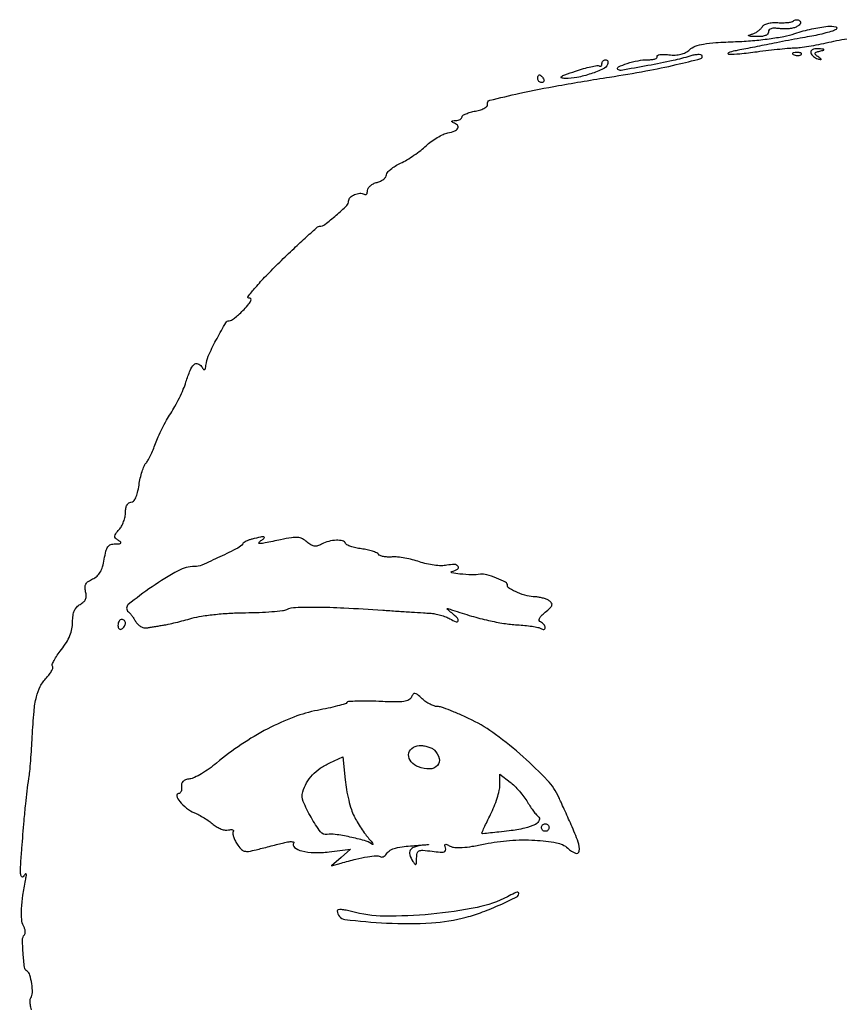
# Model space of a CAD drawing. Extents: x 0 to 1280, y 0 to 1706.
# Drawn here: x 447 to 664, y 1118 to 1379.6 of the extents above; entities that cross this region are included whole.
import ezdxf

# ---------------------------------------------------------------- set-up
doc = ezdxf.new("R2010")
doc.units = 0

msp = doc.modelspace()

# ---------------------------------------------------------------- linework, layer by layer
for points in [[(652.538086, 1377.761376, -0.068241), (651.673253, 1377.422019, -0.030666), (650.469505, 1377.207508, -0.029649), (649.149808, 1377.133848, -0.035567), (647.909669, 1377.226566, 0.028692), (646.610247, 1377.341684, 0.082913), (645.717781, 1377.220959, 0.145071), (645.1983, 1376.874614, 0.175425), (645, 1376.326807, -0.195703), (644.774981, 1375.773926, -0.110731), (644.159485, 1375.373139, -0.068994), (643.145905, 1375.1477, -0.029199), (641.75, 1375.116001, -0.008046), (640.346194, 1375.188739, -0.097076), (639.826177, 1375.327858, -0.643196), (639.831004, 1375.504591, -0.039393), (640.5, 1375.72747, 0.049629), (641.325462, 1376.021345, 0.038827), (642.151841, 1376.493195, 0.039992), (642.85809, 1377.06008, 0.073178), (643.314779, 1377.638431, -0.130639), (643.879603, 1378.206991, -0.063703), (644.827819, 1378.609741, -0.051723), (646.071612, 1378.824614, -0.033753), (647.529439, 1378.824956, 0.019478), (648.880645, 1378.786716, 0.024587), (650.128833, 1378.861475, 0.023913), (651.142866, 1379.021793, 0.146224), (651.60414, 1379.270807, -0.109473), (651.936464, 1379.482561, -0.077912), (652.371232, 1379.56786, -0.072988), (652.839315, 1379.517349, -0.075232), (653.267896, 1379.334431, -0.185094), (653.507773, 1379.019659, -0.181846), (653.478069, 1378.62238, -0.108572), (653.141752, 1378.180607, -0.048439)], [(651.8125, 1370.316886, 0.051402), (652.359369, 1370.160852, 0.05415), (652.916927, 1370.123424, 0.060344), (653.402231, 1370.202593, 0.126455), (653.729167, 1370.395833, 0.296942), (653.77538, 1370.614691, 0.208169), (653.592839, 1370.799335, 0.077125), (653.112848, 1370.910055, 0.028489), (652.416667, 1370.921053, 0.018894), (651.670344, 1370.862007, 0.168741), (651.37858, 1370.720685, 0.470617), (651.395823, 1370.538436, 0.054073)], [(656.229167, 1370.8125, 0.083716), (656.486119, 1370.32936, 0.051259), (656.93099, 1369.859668, 0.049672), (657.483253, 1369.472989, 0.061964), (658.0625, 1369.236369, 0.006245), (658.883463, 1369.025388, 0.463998), (658.981894, 1369.097126, 0.259758), (658.910906, 1369.249429, 0.004118), (658.104853, 1369.822592, -0.032742), (657.436316, 1370.358083, -0.298389), (657.348381, 1370.702414, -0.229818), (657.632069, 1370.988203, -0.021658), (658.604853, 1371.282722, 0.006467), (659.640866, 1371.562331, 0.521889), (659.68734, 1371.697028, 0.22271), (659.484252, 1371.808705, 0.003705), (658.166667, 1371.883999, 0.042093), (657.244487, 1371.852206, 0.096945), (656.586756, 1371.640151, 0.161951), (656.252833, 1371.277744, 0.188473)], [(602.453213, 1367.738672, -0.198234), (601.337606, 1366.559728, -0.026189), (598.063143, 1365.292572, -0.030857), (594.384281, 1364.332905, -0.054762), (591.265749, 1364.070128, -0.059731), (590.276585, 1364.214238, -0.63279), (590.222419, 1364.514563, -0.068159), (591.184523, 1365.021287, -0.005185), (593.961671, 1365.998324, -0.011541), (596.111366, 1366.674715, -0.016461), (598.050548, 1367.167467, -0.012401), (599.656136, 1367.478113, -0.181941), (600.211671, 1367.36918, 0.113372), (600.511755, 1367.267133, 0.184435), (600.768428, 1367.336171, 0.157697), (600.941004, 1367.572639, 0.079576), (601, 1367.940983, -0.090291), (601.073611, 1368.345293, -0.095452), (601.284531, 1368.688914, -0.099707), (601.599074, 1368.918829, -0.108533), (601.968615, 1369, -0.150801), (602.297672, 1368.898446, -0.152489), (602.51052, 1368.629485, -0.115875), (602.566439, 1368.221117, -0.068049)], [(585.5, 1364, -0.082592), (585.656512, 1363.6179, -0.161196), (585.6254, 1363.29375, -0.182303), (585.413961, 1363.078288, -0.108972), (585.059017, 1363, -0.093332), (584.654762, 1363.076123, -0.09642), (584.311086, 1363.29375, -0.099167), (584.081062, 1363.618444, -0.105053), (584, 1364, -0.042167), (584.032345, 1364.382849, -0.061769), (584.129539, 1364.70625, -0.081139), (584.272352, 1364.92554, -0.210953), (584.440983, 1365, -0.151918), (584.65171, 1364.934461, -0.038439), (584.933975, 1364.70625, -0.035638), (585.231006, 1364.382774, -0.029505)], [(508.5, 1242.268316, 0.025668), (507.697713, 1242.023518, 0.027208), (506.940625, 1241.701746, 0.028179), (506.324131, 1241.354777, 0.100238), (506, 1241.041246, -0.12495), (504.70119, 1239.902163, -0.007343), (499.950835, 1237.568242, -0.008228), (495.171033, 1235.401909, -0.102628), (493.233563, 1235, 0.126384), (488.927959, 1233.894014, 0.024186), (481.994221, 1229.631134, 0.020368), (475.719738, 1224.956331, 0.488985), (475.757504, 1223.054379, -0.05901), (476.116771, 1222.713439, -0.014746), (476.616294, 1222.075349, -0.01486), (477.148057, 1221.306322, -0.014452), (477.63839, 1220.5, 0.068525), (478.217748, 1219.744652, 0.066414), (478.985374, 1219.164688, 0.070474), (479.830886, 1218.833158, 0.099105), (480.63839, 1218.804559, -0.000555), (481.528414, 1218.949152, -0.000256), (482.687527, 1219.135532, -0.000253), (483.90681, 1219.330315, -0.000351), (485, 1219.503599, 0.015791), (486.294635, 1219.75001, 0.004751), (488.247195, 1220.205466, 0.004756), (490.429293, 1220.758411, 0.005146), (492.543641, 1221.338982, -0.032041), (495.103485, 1221.895879, -0.011689), (498.784828, 1222.365098, -0.011534), (502.84603, 1222.692038, -0.013525), (506.707674, 1222.808749, 0.008368), (510.334451, 1222.880931, 0.01053), (513.688266, 1223.074636, 0.008822), (516.478273, 1223.344416, 0.078444), (517.664033, 1223.673361, -0.097889), (519.964583, 1224.216924, -0.011182), (525.321887, 1224.294614, -0.010664), (532.740427, 1224.077998, -0.004136), (543, 1223.474136, 0.000258), (546.85708, 1223.217081, 0.000285), (550.590625, 1222.972328, 0.000264), (553.780125, 1222.766755, 0.001455), (555.5, 1222.66184, -0.031555), (556.812951, 1222.502052, -0.021465), (558.279688, 1222.163079, -0.02168), (559.672501, 1221.711699, -0.040055), (560.75, 1221.208614, 0.029118), (562.409429, 1220.389204, 0.438211), (562.934079, 1220.627011, 0.284187), (562.760403, 1221.353815, 0.023329), (561.25, 1222.721392, -0.00262), (560.110354, 1223.67045, -0.30565), (560.059968, 1223.847074, -0.413439), (560.198728, 1223.917794, -0.003262), (561.5, 1223.487645, 0.01056), (566.491801, 1221.91799, 0.015024), (570.993021, 1220.751876, 0.01699), (575.020329, 1219.979552, 0.025702), (578.569382, 1219.608746, -0.012013), (580.596832, 1219.452865, -0.014363), (582.49644, 1219.205517, -0.013139), (584.074373, 1218.911068, -0.085914), (584.819382, 1218.611628, 0.060788), (585.271692, 1218.403012, 0.129763), (585.653193, 1218.382911, 0.191531), (585.902724, 1218.547798, 0.153283), (586, 1218.85765, 0.111041), (585.907591, 1219.268622, 0.064412), (585.632812, 1219.696376, 0.059492), (585.227971, 1220.075275, 0.061693), (584.75, 1220.342779, -0.215737), (584.399, 1220.712942, -0.198979), (584.430013, 1221.238387, -0.084325), (584.94953, 1221.966043, -0.022942), (586, 1222.918754, 0.016261), (587.330824, 1224.093717, 0.125402), (587.772645, 1224.7899, 0.252313), (587.669007, 1225.364933, 0.078624), (587, 1225.977329, 0.052147), (586.267138, 1226.358978, 0.027584), (585.293509, 1226.682459, 0.027128), (584.250319, 1226.906305, 0.037563), (583.297053, 1226.984687, -0.063856), (581.191967, 1227.269518, -0.033614), (578.690429, 1228.124206, -0.027835), (576.500704, 1229.187611, -0.272202), (576, 1230.039195, 0.282127), (575.513254, 1230.83317, 0.020729), (573.087887, 1231.943805, 0.026708), (570.527303, 1232.833961, 0.105111), (568.870343, 1232.95299, -0.041014), (566.539334, 1232.822882, -0.017528), (563.42112, 1233.014194, -0.029003), (561.257331, 1233.350784, -0.789683), (561.25, 1233.689326, 0.068195), (562.797459, 1234.328658, 0.451462), (562.940201, 1235.052559, 0.233377), (561.951215, 1235.541073, 0.049452), (559.981341, 1235.346268, -0.054005), (558.501891, 1235.213518, -0.026588), (556.615333, 1235.348791, -0.025557), (554.606132, 1235.705793, -0.029113), (552.731341, 1236.255391, 0.023473), (550.891459, 1236.817355, 0.018686), (548.861706, 1237.254506, 0.019062), (546.947425, 1237.517722, 0.04429), (545.5, 1237.5322, -0.030485), (544.306389, 1237.511226, -0.037493), (543.200368, 1237.642718, -0.040977), (542.319777, 1237.891357, -0.160248), (541.884233, 1238.2399, 0.146092), (541.415265, 1238.636959, 0.024852), (540.308354, 1239.057055, 0.0253), (538.916543, 1239.430953, 0.020151), (537.384233, 1239.696443, -0.020079), (535.872253, 1239.958186, -0.027677), (534.543077, 1240.321623, -0.026992), (533.517689, 1240.726685, -0.198607), (533.166667, 1241.104619, 0.24743), (532.404592, 1241.785645, 0.068445), (530.756022, 1241.963552, 0.058133), (528.746361, 1241.669449, 0.05755), (526.851071, 1240.920296, -0.050784), (525.762934, 1240.473118, -0.110805), (524.867871, 1240.412405, -0.104295), (523.997981, 1240.740651, -0.04175), (522.98124, 1241.516977, 0.065615), (521.776288, 1242.349351, 0.097924), (520.548678, 1242.700035, 0.060877), (518.884643, 1242.63581, 0.012771), (516.015207, 1242.096681, -0.002936), (511.893362, 1241.237987, -0.045091), (510.451366, 1241.079604, -0.63345), (510.307225, 1241.369976, -0.082316), (511, 1242, 0.059382), (511.68494, 1242.568027, 0.621285), (511.589381, 1242.828172, 0.080601), (510.684243, 1242.779304, 0.007509)], [(473, 1219.440983, 0.066118), (473.073267, 1218.889346, 0.138808), (473.29375, 1218.521475, 0.191142), (473.620352, 1218.392057, 0.139169), (474, 1218.5, 0.06081), (474.382515, 1218.806203, 0.051032), (474.70625, 1219.2129, 0.053229), (474.926698, 1219.653442, 0.089642), (475, 1220.059017, 0.105429), (474.923444, 1220.418051, 0.099231), (474.70625, 1220.723586, 0.096318), (474.381732, 1220.928382, 0.092995), (474, 1221, 0.153634), (473.618621, 1220.879982, 0.097988), (473.29375, 1220.542039, 0.080552), (473.074545, 1220.037096, 0.062283)], [(550.651113, 1200.533198, -0.183998), (549.949905, 1199.750177, -0.08509), (548.626991, 1199.331121, -0.039146), (546.318474, 1199.195349, -0.006983), (541.996489, 1199.340066, 0.008255), (538.880253, 1199.436473, 0.012742), (536.185431, 1199.406653, 0.007078), (533.957121, 1199.293573, 0.242694), (533.518595, 1199.030087, -0.185016), (533.094978, 1198.707163, -0.006492), (531.073456, 1198.142352, -0.011289), (528.621979, 1197.550505, -0.00757), (525.795413, 1196.979956, 0.045454), (519.531853, 1195.213505, 0.028679), (512.600218, 1192.092477, 0.02714), (505.584599, 1187.937686, 0.027031), (499.050418, 1183.042212, -0.019887), (497.11119, 1181.545616, -0.020568), (495.080319, 1180.225542, -0.0208), (493.234387, 1179.232263, -0.078153), (491.980343, 1178.849736, 0.045436), (490.877973, 1178.59059, 0.111321), (490.16902, 1178.162313, 0.144447), (489.820067, 1177.551055, 0.099874), (489.793837, 1176.75, -0.057414), (489.828452, 1176.080434, -0.086698), (489.692243, 1175.514062, -0.11564), (489.412714, 1175.138024, -0.177146), (489.035363, 1175, 0.498235), (488.557818, 1174.36701, 0.102372), (489.322144, 1172.90664, 0.054733), (491.14935, 1171.116218, 0.0684), (493.197154, 1169.918336, -0.025132), (494.414159, 1169.340998, -0.01505), (495.800939, 1168.540885, -0.015052), (497.136558, 1167.659127, -0.025217), (498.195759, 1166.830219, 0.04618), (499.186833, 1166.119454, 0.044307), (500.305025, 1165.591248, 0.04764), (501.378765, 1165.308434, 0.104911), (502.222266, 1165.347873, -0.037008), (502.870401, 1165.467017, -0.107873), (503.320251, 1165.418652, -0.253554), (503.503098, 1165.223218, -0.205072), (503.45982, 1164.934987, 0.174098), (503.354326, 1164.437193, 0.042449), (503.540976, 1163.605468, 0.038451), (503.93291, 1162.631181, 0.030186), (504.498524, 1161.642597, 0.039821), (505.501726, 1160.349025, 0.135121), (506.396489, 1159.784381, 0.112956), (507.548946, 1159.704311, 0.023754), (509.540084, 1160.114351, -0.000021), (511.117414, 1160.518035, -0.000012), (513.009703, 1161.002188, -0.000012), (514.905132, 1161.487044, -0.000021), (516.492948, 1161.893099, -0.017961), (517.798867, 1162.177466, -0.040424), (518.806812, 1162.27624, -0.0843), (519.375365, 1162.189543, -0.48455), (519.46494, 1161.943272, 0.384803), (519.685127, 1160.740764, 0.101869), (521.601751, 1159.810231, 0.057553), (524.892299, 1159.366743, 0.035282), (528.805705, 1159.568639), (534.5, 1160.267271), (532, 1158.080779), (529.5, 1155.894288), (532, 1156.601532, -0.00882), (535.928229, 1157.638344, -0.019026), (538.991492, 1158.266849, -0.019936), (541.287183, 1158.554037, -0.160907), (542.306604, 1158.310508, 0.14126), (542.718594, 1158.195194, 0.099814), (543.191658, 1158.294404, 0.084813), (543.65424, 1158.594121, 0.068378), (544.031848, 1159.051531, -0.117903), (544.958234, 1159.972562, -0.073795), (546.373094, 1160.571514, -0.037621), (548.702606, 1160.990422, -0.007145), (553, 1161.371423, -0.001155), (554.690329, 1161.493044, -0.042683), (555.076563, 1161.486942, -0.896217), (555.076897, 1161.446302, -0.002152), (553.75, 1161.29533, 0.041157), (551.398828, 1160.840095, 0.183984), (550.290414, 1160.019267, 0.226693), (550.138102, 1158.793508, 0.06296), (551, 1157, 0.027611), (551.510911, 1156.297713, 0.427783), (551.77846, 1156.276749, 0.199894), (551.948582, 1156.6326, 0.011234), (551.984687, 1157.881669, -0.052802), (552.135416, 1159.222613, -0.23719), (552.619046, 1159.816759, -0.12726), (553.61306, 1159.986007, -0.012206), (556.074298, 1159.71686, 0.01165), (558.203858, 1159.481586, 0.083848), (559.229974, 1159.564438, 0.265997), (559.624466, 1159.945306, 0.163797), (559.596803, 1160.60833, -0.041356), (559.397919, 1161.290353, -0.368395), (559.537864, 1161.543588, -0.198091), (559.932286, 1161.531312, -0.017293), (560.850258, 1161.08014, 0.1076), (562.072593, 1160.732592, 0.031481), (564.037491, 1160.733176, 0.024616), (566.663878, 1161.029799, 0.011062), (570.077752, 1161.664464, -0.033022), (576.580799, 1162.580309, -0.031492), (583.252641, 1162.653233, -0.031268), (588.977823, 1161.994528, -0.140539), (591.973345, 1160.524122, 0.083563), (594.022476, 1159.214089, 0.492903), (594.971311, 1159.7496, 0.12364), (594.719394, 1162.140753, 0.017826), (592.853675, 1166.723249, -0.000025), (591.951002, 1168.732458, -0.000022), (591.013628, 1170.819435, -0.000022), (590.17133, 1172.695183, -0.000069), (589.603675, 1173.959935, 0.084915), (586.581028, 1178.463002, 0.020712), (580.130426, 1184.702824, 0.022123), (572.865675, 1190.615289, 0.046357), (566.646653, 1194.396169, 0.008886), (563.683266, 1195.776203, 0.011224), (560.893284, 1196.941375, 0.009416), (558.529843, 1197.815711, 0.084072), (557.441566, 1198, -0.083965), (556.592175, 1198.143651, -0.034873), (555.519045, 1198.603435, -0.033261), (554.412729, 1199.268106, -0.036688), (553.442257, 1200.054247, 0.014008), (552.180965, 1201.174338, 0.132827), (551.53161, 1201.475335, 0.282421), (551.067359, 1201.289605, 0.068437)], [(556.666829, 1186.476028, -0.129893), (557.943388, 1184.282526, -0.260612), (557.479461, 1182.396259, -0.204207), (555.423633, 1181.485872, -0.094612), (552.491316, 1182.003302, -0.123001), (550.547327, 1183.356482, -0.189496), (549.865999, 1185.26206, -0.221369), (550.694058, 1186.904869, -0.153765), (552.667535, 1187.6546, -0.046538), (553.786164, 1187.615334, -0.039642), (554.942103, 1187.372167, -0.041465), (555.96446, 1186.976261, -0.083456)], [(535.442393, 1169, 0.016157), (536.283655, 1167.479691, 0.010962), (537.334254, 1165.802639, 0.011054), (538.421292, 1164.226185, 0.021651), (539.366973, 1163.030261, -0.010196), (540.11056, 1162.132941, -0.059273), (540.432798, 1161.611093, -0.633211), (540.343493, 1161.503807, -0.096114), (540, 1161.667196, 0.092036), (538.174862, 1162.553528, 0.015003), (534.334774, 1163.487249, 0.015563), (530.439763, 1164.185542, 0.081983), (528.275479, 1164.148031, -0.287687), (526.571165, 1164.827401, -0.028413), (524.064347, 1168.700545, -0.031192), (522.003788, 1172.909657, -0.171392), (521.87089, 1175.396009, -0.056558), (522.885538, 1177.802039, -0.058483), (524.404396, 1179.889975, -0.05544), (526.443253, 1181.657695, -0.042873), (529, 1183.114234), (532.5, 1184.728467), (533.07542, 1178.614234, 0.020356), (533.42701, 1176.016765, 0.016538), (534.008079, 1173.267931, 0.016851), (534.713649, 1170.768107, 0.041101)], [(581.31061, 1172.710742, 0.010509), (582.113992, 1171.442836, 0.012688), (582.922774, 1170.288528, 0.01136), (583.645847, 1169.355443, 0.07989), (584.073057, 1168.973607, -0.360541), (584.408092, 1167.923343, -0.181821), (583.40282, 1166.828963, -0.062829), (580.579777, 1165.82206, -0.023549), (576.430486, 1165.109694, -0.002647), (573.758127, 1164.793846, -0.004233), (571.472462, 1164.555541, -0.001003), (569.475316, 1164.368437, -0.193767), (569.284278, 1164.425733, -0.338863), (569.243941, 1164.588321, -0.002354), (569.856231, 1165.978161, -0.007605), (570.604436, 1167.588785, -0.004639), (571.534278, 1169.468533, 0.021127), (572.478121, 1171.546251, 0.019251), (573.275694, 1173.761056, 0.019668), (573.834036, 1175.795701, 0.057185), (574, 1177.242058), (574, 1180.14516), (576.684767, 1178.033323, -0.030299), (577.853468, 1176.993526, -0.016912), (579.151074, 1175.598682, -0.016822), (580.372348, 1174.0941, -0.026114)], [(587, 1166, -0.099038), (586.923658, 1165.618362, -0.097945), (586.70625, 1165.29375, -0.097945), (586.381638, 1165.076342, -0.099038), (586, 1165, -0.099038), (585.618362, 1165.076342, -0.097945), (585.29375, 1165.29375, -0.097945), (585.076342, 1165.618362, -0.099038), (585, 1166, -0.099038), (585.076342, 1166.381638, -0.097945), (585.29375, 1166.70625, -0.097945), (585.618362, 1166.923658, -0.099038), (586, 1167, -0.099038), (586.381638, 1166.923658, -0.097945), (586.70625, 1166.70625, -0.097945), (586.923658, 1166.381638, -0.099038)], [(576, 1147.68664, -0.071362), (567.943312, 1144.86057, -0.025154), (555.798596, 1143.092299, -0.025295), (543.475007, 1142.553317, -0.066823), (534.75, 1143.785711, 0.01966), (533.311829, 1144.129212, 0.034731), (532.101562, 1144.282154, 0.042251), (531.232894, 1144.257667, 0.381596), (531, 1143.996945, 0.378716), (533.024877, 1141.707025, 0.018162), (544.044483, 1140.752785, 0.026478), (555.87408, 1140.786897, 0.052668), (565.112232, 1142.287854, 0.022816), (569.40929, 1143.673469, 0.016071), (574.106359, 1145.602543, 0.007812), (578.443938, 1147.631135, 0.286936), (579, 1148.520324, 0.214193), (578.859963, 1148.832221, 0.254765), (578.549531, 1148.904207, 0.048803), (577.855585, 1148.63618, 0.003433)]]:
    msp.add_lwpolyline(points, format="xyb", close=True)
msp.add_lwpolyline([(450.103464, 1117.822265, -0.034723), (449.829626, 1119.132402, -0.037203), (449.759778, 1120.252837, -0.136199), (449.95645, 1120.929535, 0.138273), (450.358967, 1122.335835, 0.036512), (450.196092, 1124.691782, 0.035257), (449.704714, 1126.969243, 0.177635), (448.945445, 1128.000629, -0.21687), (448.274108, 1129.073657, -0.015029), (447.902242, 1132.71094, -0.01548), (447.753077, 1136.358589, -0.20149), (448.255552, 1137.588885, 0.159638), (448.448455, 1137.969777, 0.062907), (448.464245, 1138.564552, 0.05378), (448.317849, 1139.263157, 0.044373), (448.019414, 1139.963725, -0.10763), (447.542534, 1141.641298, -0.026211), (447.513256, 1144.535449, -0.024378), (447.836882, 1148.080323, -0.017469), (448.528794, 1152, 0.006916), (448.794684, 1153.340392, 0.177669), (448.733083, 1153.699957, 0.517254), (448.528121, 1153.719434, 0.018839), (447.954446, 1153, -0.524511), (447.519153, 1153.013415, -0.131464), (447.254598, 1153.832445, -0.02787), (447.265576, 1156.156017, -0.00494), (447.5716, 1160.5, -0.001008), (448.172146, 1167.786939, -0.004009), (448.585577, 1172.255308, -0.00615), (448.969088, 1175.647493, -0.006312), (449.432996, 1179, 0.013106), (449.662063, 1180.83909, 0.003841), (449.918055, 1183.675, 0.003855), (450.157088, 1186.871886, 0.004128), (450.340811, 1190, -0.008718), (450.794421, 1196.675749, -0.037723), (451.429704, 1200.595135, -0.062618), (452.451717, 1203.300717, -0.067086), (454.093966, 1205.600022, 0.026196), (454.908315, 1206.563309, 0.040903), (455.491961, 1207.478565, 0.049024), (455.799661, 1208.231535, 0.275512), (455.69738, 1208.635953, -0.299856), (455.604437, 1209.088071, -0.026806), (456.116055, 1210.193404, -0.027952), (456.93384, 1211.548479, -0.017746), (458.02677, 1213.033801, 0.028854), (459.356886, 1214.928176, 0.042245), (460.279025, 1216.74341, 0.04672), (460.818131, 1218.535485, 0.049752), (461, 1220.358721, -0.032776), (461.112391, 1222.071395, -0.069378), (461.465925, 1223.35083, -0.086709), (462.088996, 1224.299531, -0.081505), (463.009011, 1225.004823, 0.06039), (463.902326, 1225.63188, 0.108448), (464.421941, 1226.356527, 0.106553), (464.595553, 1227.241455, 0.056893), (464.44788, 1228.351638, -0.059026), (464.298717, 1229.510713, -0.128572), (464.515167, 1230.373985, -0.116859), (465.145581, 1231.072675, -0.044162), (466.29732, 1231.725699, 0.071971), (467.463741, 1232.475347, 0.080464), (468.318927, 1233.500394, 0.064715), (468.931413, 1234.927246, 0.029423), (469.370268, 1236.914067, -0.020097), (469.804983, 1239.072401, -0.094066), (470.326925, 1240.220995, -0.153523), (471.093515, 1240.806216, -0.085336), (472.261818, 1241.015313, 0.012181), (473.411247, 1241.051188, 0.208792), (473.74032, 1241.217202, 0.419563), (473.713853, 1241.474215, 0.027425), (473.039763, 1241.954263, -0.056823), (472.326388, 1242.528219, -0.220572), (472.139109, 1243.048425, -0.142294), (472.386578, 1243.683972, -0.020392), (473.289763, 1244.767691, 0.057999), (473.944932, 1245.686004, 0.036287), (474.497618, 1246.887038, 0.036089), (474.875026, 1248.167662, 0.053663), (475, 1249.328741, -0.042253), (475.094254, 1250.442095, -0.081463), (475.384649, 1251.285829, -0.114269), (475.845312, 1251.809373, -0.156676), (476.438727, 1252, 0.20949), (477.102862, 1252.291032, 0.077289), (477.684723, 1253.159101, 0.050636), (478.176488, 1254.571477, 0.021258), (478.559701, 1256.549545, -0.018527), (478.903825, 1258.379297, -0.020556), (479.373189, 1260.115295, -0.020416), (479.89125, 1261.552393, -0.092243), (480.370973, 1262.299545, 0.061233), (480.895312, 1263.015026, 0.014699), (481.57713, 1264.322366, 0.01488), (482.275934, 1265.880613, 0.014253), (482.891597, 1267.5, -0.021906), (483.615461, 1269.31968, -0.011765), (484.657775, 1271.5, -0.011694), (485.827222, 1273.677495, -0.017946), (486.949962, 1275.5, 0.020864), (488.070948, 1277.34366, 0.01302), (489.235287, 1279.588163, 0.013062), (490.269249, 1281.86441, 0.023053), (490.984969, 1283.80013, -0.020623), (492.1061, 1286.878213, -0.100072), (493.134927, 1288.414748, -0.283946), (494.121722, 1288.643692, -0.171871), (495.096491, 1287.878115, 0.024436), (495.639334, 1287.107141, 0.407859), (495.921483, 1287.069124, 0.188943), (496.137585, 1287.416337, 0.008493), (496.375, 1288.831198, -0.073611), (497.097118, 1291.197214, -0.013301), (499.184492, 1295.308709, -0.007134), (501.520903, 1299.479284, -0.267596), (502.424185, 1300, 0.143255), (503.006584, 1300.17036, 0.021212), (504.020325, 1300.88125, 0.022455), (505.174576, 1301.851271, 0.017624), (506.338013, 1303, 0.013054), (507.63727, 1304.450627, 0.076494), (508.171977, 1305.319614, 0.291593), (508.093234, 1305.782408, 0.211787), (507.60257, 1306, -0.624983), (507.403039, 1306.409269, -0.011685), (509.354735, 1308.788882, -0.01431), (512.144078, 1311.850415, -0.007564), (515.767804, 1315.494066, -0.003828), (519.556179, 1319.133561, -0.005987), (522.877175, 1322.200994, -0.002046), (525.772452, 1324.790269, -0.181501), (526.303429, 1324.994066, 0.162651), (527.732836, 1325.483456, 0.015041), (530.674817, 1327.874331, 0.013635), (533.490347, 1330.44397, 0.203682), (533.999971, 1331.643011, -0.205168), (534.401275, 1332.579765, -0.086847), (535.561934, 1333.353654, -0.083032), (536.971272, 1333.712211, -0.160615), (538.090242, 1333.444227, 0.155866), (538.435146, 1333.358239, 0.191404), (538.732759, 1333.499495, 0.128202), (538.933947, 1333.872718, 0.059919), (539, 1334.421931, -0.142794), (539.185298, 1335.057531, -0.072425), (539.734375, 1335.693848, -0.062619), (540.543879, 1336.234906, -0.054607), (541.5, 1336.589356, 0.047672), (542.456434, 1336.92895, 0.057929), (543.265625, 1337.427498, 0.068393), (543.817342, 1338.000685, 0.158749), (544, 1338.561491, -0.18306), (544.239553, 1339.193866, -0.038785), (545.101562, 1340.02813, -0.035821), (546.314231, 1340.893681, -0.027382), (547.75, 1341.666039, 0.024765), (549.403687, 1342.544505, 0.014848), (551.279688, 1343.740417, 0.014852), (553.079987, 1345.044563, 0.024935), (554.5, 1346.256438, -0.03058), (555.850296, 1347.382738, -0.024632), (557.426562, 1348.426317, -0.025277), (558.983277, 1349.246694, -0.056578), (560.25, 1349.668481, 0.040128), (562.046008, 1350.201703, 0.174232), (562.8726, 1350.917686, 0.336366), (562.769804, 1351.663444, 0.100672), (561.75, 1352.337719, -0.051902), (561.351958, 1352.54862, -0.449116), (561.327933, 1352.724694, -0.185333), (561.583427, 1352.862835, -0.021021), (562.25, 1352.921053, 0.048546), (562.919661, 1353.016855, 0.066596), (563.485937, 1353.237868, 0.084565), (563.868326, 1353.543208, 0.184097), (564, 1353.888709, -0.25884), (564.213698, 1354.273851, -0.036448), (565.046988, 1354.712776, -0.034004), (566.19868, 1355.125312, -0.022637), (567.564213, 1355.446069, 0.029592), (568.946406, 1355.791079, 0.054819), (570.004467, 1356.255111, 0.080673), (570.637318, 1356.770897, 0.268088), (570.741013, 1357.27696, -0.438405), (571.298112, 1358.285694, -0.005529), (579.243118, 1360.135991, -0.010841), (589.509296, 1362.175086, -0.004945), (603, 1364.41456, 0.006818), (612.617854, 1366.048189, 0.011488), (620.630563, 1367.713026, 0.005574), (627.13122, 1369.29684, 0.506156), (627.448556, 1370.083239, 0.223384), (627.095099, 1370.313637, 0.044108), (626.319114, 1370.352438, 0.039039), (625.330606, 1370.237019, 0.027504), (624.245677, 1369.960838, -0.022818), (619.779669, 1368.779327, -0.007596), (613.143985, 1367.449317, -0.002088), (606.080949, 1366.175395, -0.244629), (605.21955, 1366.447117, -0.52166), (605.33947, 1367.12045, -0.030136), (607.647486, 1368.022665, -0.031456), (610.530694, 1368.757323, -0.046685), (613.124117, 1369, 0.027332), (614.235838, 1369.060816, 0.056633), (615.082613, 1369.252345, 0.105663), (615.544399, 1369.533018, 0.355902), (615.587113, 1369.859048, -0.436988), (615.669065, 1370.154717, -0.081944), (616.270054, 1370.34917, -0.04405), (617.311848, 1370.413175, -0.020771), (618.657565, 1370.321228, 0.034206), (620.382631, 1370.24982, 0.0534), (621.85471, 1370.447839, 0.060435), (623.113187, 1370.923166, 0.063511), (624.198462, 1371.679605, -0.097028), (625.667591, 1372.564469, -0.043988), (627.846241, 1373.14577, -0.027075), (631.108881, 1373.534829, -0.007287), (636.318993, 1373.795423, 0.012089), (640.836192, 1374.06487, 0.013111), (645.213979, 1374.548274, 0.014023), (649.085955, 1375.189991, 0.030535), (652, 1375.94443, -0.024454), (656.46448, 1377.158348, -0.029405), (660.760289, 1377.841893, -0.086319), (662.809916, 1377.691579, -0.668801), (662.907796, 1377.02789, -0.057131), (661.965107, 1376.60224, -0.01146), (660.194762, 1376.079599, -0.011972), (658.094903, 1375.565276, -0.010923), (655.907796, 1375.134628, 0.002181), (653.405732, 1374.687254, 0.001175), (650.32604, 1374.115241, 0.00117), (647.190314, 1373.517593, 0.00184), (644.5, 1372.988033, -0.000493), (642.029225, 1372.494768, -0.000498), (639.5669, 1372.008263, -0.000485), (637.422396, 1371.588933, -0.002033), (636.132001, 1371.343354, 0.051152), (634.411647, 1370.837068, 0.807365), (634.46878, 1370.515921, 0.032958), (637.434189, 1370.603688, 0.009362), (642.018742, 1371.129551, -0.00376), (645.066274, 1371.51375, -0.004083), (648.036755, 1371.840987, -0.003844), (650.585732, 1372.080959, -0.01987), (652, 1372.146691, 0.031786), (653.368268, 1372.242983, 0.007222), (655.669349, 1372.586647, 0.007448), (658.316254, 1373.061722, 0.007178), (660.980764, 1373.620859, -0.00889), (663.720062, 1374.185907, -0.007866), (666.591579, 1374.67856, -0.007923)], format="xyb")

doc.saveas('drawing.dxf')
